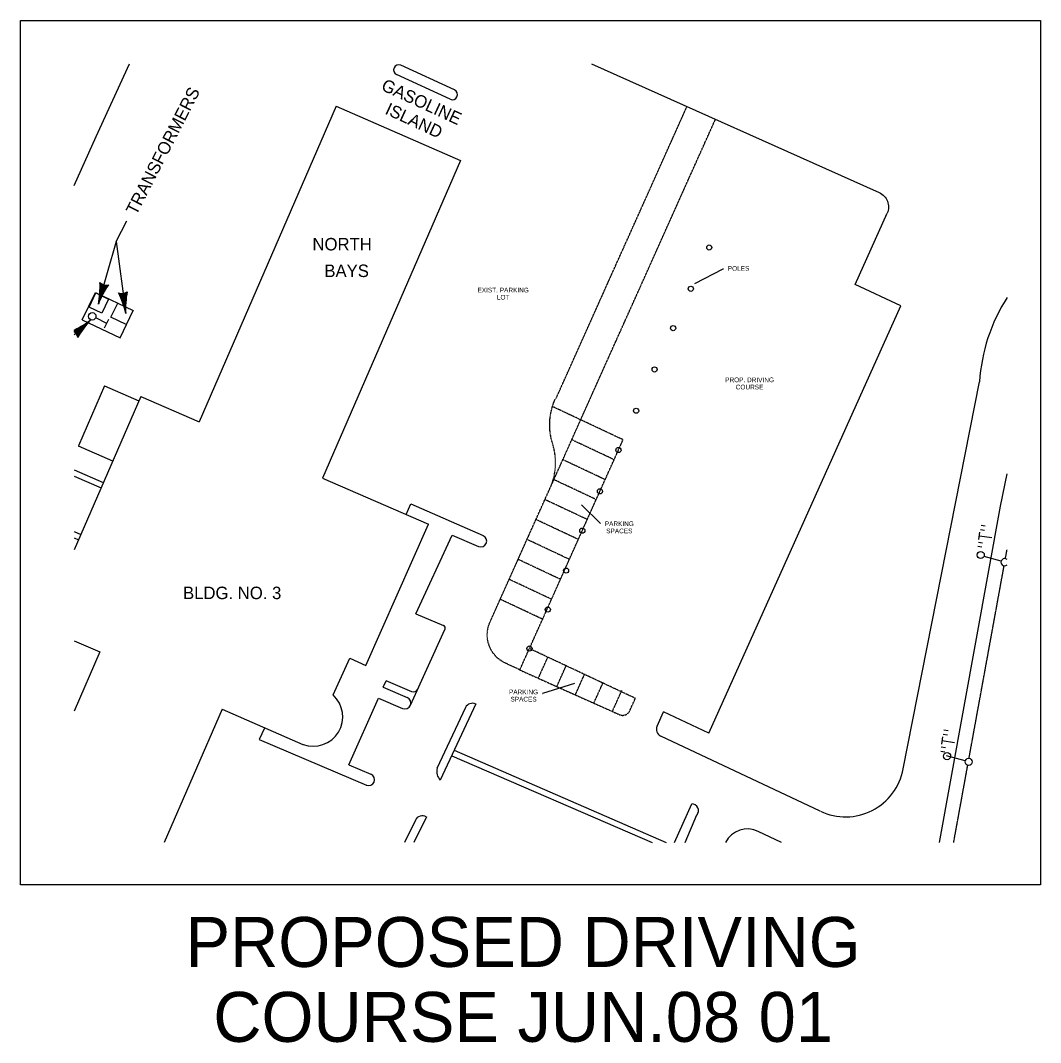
# Model space of a CAD drawing. Header units: inches. Extents: x -46627 to 16189, y -40789 to 47130.
# Drawn here: x 7518 to 15364, y 19985 to 27843 of the extents above; entities that cross this region are included whole.
import ezdxf
from ezdxf.enums import TextEntityAlignment as Align

# ---------------------------------------------------------------- set-up
doc = ezdxf.new("R2010")
doc.units = ezdxf.units.IN
doc.header["$MEASUREMENT"] = 0
doc.linetypes.add('DASHDOT', pattern=[1, 0.5, -0.25, 0, -0.25])
doc.linetypes.add('DASHED', pattern=[0.75, 0.5, -0.25])
for name, color, linetype in [('12', 7, 'CONTINUOUS'), ('18', 7, 'CONTINUOUS'), ('2', 7, 'CONTINUOUS'), ('25', 7, 'CONTINUOUS'), ('26', 7, 'CONTINUOUS'), ('31', 7, 'CONTINUOUS'), ('4', 7, 'CONTINUOUS'), ('6', 7, 'CONTINUOUS')]:
    doc.layers.add(name, color=color, linetype=linetype)
doc.styles.add('ROMANS', font='ROMANS', dxfattribs={"height": 0.2})
doc.styles.add('txt', font='TXT', dxfattribs={"height": 0.2})
doc.dimstyles.new('MSADIM', dxfattribs={"dimtxt": 1.5, "dimasz": 1.5, "dimexe": 0.75, "dimexo": 0.75, "dimgap": 0.75, "dimtad": 0, "dimdec": 3, "dimzin": 2, "dimdsep": 46, "dimtxsty": 'txt', "dimcen": 0.75, "dimse1": 1, "dimse2": 1, "dimadec": 0, "dimazin": 0, "dimtfac": 1, "dimtdec": 3, "dimtofl": 0, "dimtmove": 0, "dimatfit": 3, "dimfxl": 1, "dimtvp": 0.75, "dimtolj": 1, "dimtzin": 2, "dimarcsym": 0})

msp = doc.modelspace()

# ---------------------------------------------------------------- linework, layer by layer
at = {"layer": '12', "color": 62, "linetype": 'Continuous'}
for p, q in [((10822.924, 27238.0134, 0.0024), (10410.6556, 27428.1618, 0.0024)), ((10855.3564, 27309.0414, 0.0024), (10443.088, 27499.191, 0.0024)), ((7993.4332, 25542.6018, 0.0024), (8094.4516, 25752.4278, 0.0024)), ((8094.4516, 25752.4278, 0.0024), (8385.9808, 25613.4954, 0.0024)), ((7993.4332, 25542.6018, 0.0024), (8286.0304, 25403.121, 0.0024)), ((8286.0304, 25403.121, 0.0024), (8385.9808, 25613.4954, 0.0024)), ((7929.8848, 24389.0826, 0.0024), (8154.8728, 24291.4482, 0.0024)), ((7929.8848, 24340.5666, 0.0024), (8137.7908, 24250.3074, 0.0024)), ((7929.8848, 23913.351, 0.0024), (7981.4872, 23890.8066, 0.0024)), ((7929.8848, 23864.829, 0.0024), (7963.3372, 23850.2142, 0.0024))]:
    msp.add_line(p, q, dxfattribs=at)
at = {"layer": '12', "color": 7, "linetype": 'Continuous', "elevation": -0.0108}
msp.add_lwpolyline([(7517.866, 27843.3114), (15363.7996, 27843.3114), (15363.7996, 21197.2146), (7517.866, 21197.2146)], close=True, dxfattribs=at)
at = {"layer": '12', "color": 62, "linetype": 'Continuous'}
for centre, start, end in [((10427.1374, 27463.4052, 0.0024), 65.25988611, 245.25988611), ((10839.3506, 27273.1494, 0.0024), 245.25988611, 65.25988611)]:
    msp.add_arc(centre, 39.3959, start, end, dxfattribs=at)
at = {"layer": '18', "color": 6, "linetype": 'Continuous'}
for p, q in [((8253.7864, 26144.0982, 0.0024), (8334.9232, 26302.0806, 0.0024)), ((8253.7864, 26144.0982, 0.0024), (8116.546, 25661.4894, 0.0024)), ((8253.7864, 26144.0982, 0.0024), (8327.7592, 25589.4378, 0.0024)), ((8148.346, 25773.3138, 0.0024), (8148.2608, 25815.1758, 0.0024)), ((8170.1872, 25807.9614, 0.0024), (8148.346, 25773.3138, 0.0024)), ((8154.4924, 25795.7874, 0.0024), (8154.6664, 25811.8866, 0.0024)), ((8164.3024, 25809.6354, 0.0024), (8154.4924, 25795.7874, 0.0024)), ((8311.84, 25705.5342, 0.0024), (8294.5312, 25742.7522, 0.0024)), ((8308.8688, 25728.6438, 0.0024), (8302.5808, 25742.6658, 0.0024)), ((8317.6408, 25745.7234, 0.0024), (8311.84, 25705.5342, 0.0024)), ((7929.8848, 25425.4074, 0.0024), (8058.376, 25542.9726, 0.0024)), ((8182.0288, 25513.1922, 0.0024), (8096.6332, 25557.0498, 0.0024)), ((8165.0344, 25480.101, 0.0024), (8199.0244, 25546.2834, 0.0024)), ((7935.496, 25445.5506, 0.0024), (7971.646, 25463.4078, 0.0024)), ((7971.646, 25463.4078, 0.0024), (7950.8716, 25428.2106, 0.0024)), ((7939.7368, 25440.675, 0.0024), (7955.374, 25447.4826, 0.0024)), ((7955.374, 25447.4826, 0.0024), (7947.1792, 25434.1542, 0.0024))]:
    msp.add_line(p, q, dxfattribs=at)
at = {"layer": '18', "color": 6, "linetype": 'Continuous', "elevation": 0.0024}
for points in [[(8144.8492, 25592.4594), (8045.2624, 25639.611), (8096.62, 25748.0826), (8196.2068, 25700.931)], [(8383.81, 25613.4954), (8332.1908, 25505.1066), (8214.1936, 25561.6602), (8265.814, 25670.0502)]]:
    msp.add_lwpolyline(points, close=True, dxfattribs=at)
at = {"layer": '18', "color": 6, "linetype": 'Continuous'}
msp.add_circle((8070.2151, 25568.2574, 0.0024), 28.5773, dxfattribs=at)
for centre, radius, start, end in [((8726.354, 25439.8119, 0.0024), 648.2543, 145.14649444, 160.05028611), ((7481.9618, 25791.2241, 0.0024), 648.2543, 348.41070833, 3.3145), ((8177.3461, 25874.6864, 0.0024), 66.626, 223.64250833, 284.81848611), ((8726.354, 25439.8119, 0.0024), 654.4751, 145.70549167, 155.29358056), ((7481.9618, 25791.2241, 0.0024), 654.4751, 353.16741389, 2.75550278), ((8726.354, 25439.8119, 0.0024), 660.6959, 146.12515, 152.34433333), ((7481.9618, 25791.2241, 0.0024), 660.6959, 356.11666111, 2.33584444), ((8298.1287, 25809.5411, 0.0024), 66.626, 247.01855556, 308.19453333), ((7692.9359, 25457.0257, 0.0024), 648.2543, 11.78675556, 26.69054722), ((7692.9359, 25457.0257, 0.0024), 654.4751, 16.54346111, 26.13155), ((7692.9359, 25457.0257, 0.0024), 660.6959, 19.49270833, 25.71189167), ((8974.6168, 25628.1875, 0.0024), 660.6959, 169.50119722, 175.72038056), ((8974.6168, 25628.1875, 0.0024), 654.4751, 169.08153889, 178.66962778), ((8974.6168, 25628.1875, 0.0024), 648.2543, 168.52254167, 183.42633333), ((7655.9059, 26050.7408, 0.0024), 648.2543, 295.00144444, 308.35719444), ((8530.1063, 25097.968, 0.0024), 648.2543, 136.71761667, 151.62140833), ((7655.9059, 26050.7408, 0.0024), 654.4751, 294.74774167, 303.60048889), ((7655.9059, 26050.7408, 0.0024), 660.6959, 294.49931389, 300.65124167), ((8530.1063, 25097.968, 0.0024), 660.6959, 144.42356944, 150.64275278), ((8530.1063, 25097.968, 0.0024), 654.4751, 141.47432222, 151.06241111), ((7894.573, 25392.2855, 0.0024), 66.626, 11.94941667, 57.99453889)]:
    msp.add_arc(centre, radius, start, end, dxfattribs=at)
at = {"layer": '2', "color": 32, "linetype": 'Continuous'}
for centre in [(12815.8492, 26097.6246, 0.0024), (12673.3996, 25780.0542, 0.0024), (12537.8272, 25477.8162, 0.0024), (12395.3788, 25160.247, 0.0024), (12252.9292, 24842.6778, 0.0024), (12117.3568, 24540.4386, 0.0024), (11974.9072, 24222.8682, 0.0024), (11839.3348, 23920.6302, 0.0024), (11714.4124, 23613.3846, 0.0024), (11573.5144, 23313.6498, 0.0024), (11432.6176, 23013.9138, 0.0024)]:
    msp.add_circle(centre, 19.872, dxfattribs=at)
at = {"layer": '25', "color": 32, "linetype": 'DASHED'}
for p, q in [((15093.394, 23704.7298, 0.0024), (15105.8392, 23772.993, 0.0024)), ((14813.5888, 22169.9778, 0.0024), (15083.5084, 23650.5114, 0.0024)), ((14695.6528, 21523.0878, 0.0024), (14803.7176, 22115.8314, 0.0024))]:
    msp.add_line(p, q, dxfattribs=at)
at = {"layer": '25', "color": 32, "linetype": 'Continuous'}
for p, q in [((15060.856, 23686.9734, 0.0024), (14928.934, 23722.5378, 0.0012)), ((14784.0784, 22149.711, 0.006), (14640.3448, 22188.459, 0.0036))]:
    msp.add_line(p, q, dxfattribs=at)
for centre in [(14903.4831, 23733.2147), (14644.4511, 22187.3519, 0.0036), (14810.7267, 22142.5271, 0.006)]:
    msp.add_circle(centre, 27.6, dxfattribs=at)
msp.add_arc((15086.9223, 23677.8995, 0.0024), 27.6, 46.73339965, 313.26659965, dxfattribs=at)
at = {"layer": '31', "color": 6, "linetype": 'Continuous'}
msp.add_line((8311.726, 25744.713, 0.0024), (8308.8688, 25728.6438, 0.0024), dxfattribs=at)
at = {"layer": '4', "color": 230, "linetype": 'Continuous'}
for p, q in [((8101.4968, 26950.7754, 0.0024), (8356.4176, 27509.1726, 0.0024)), ((11910.0184, 27509.1726, 0.0024), (14123.0668, 26520.0354, 0.0024)), ((7929.8848, 26573.883, 0.0024), (8101.4968, 26950.7754, 0.0024)), ((13938.0916, 25814.0658, 0.0024), (14183.59, 26361.3666, 0.0024)), ((14288.0056, 25649.5794, 0.0024), (13938.0916, 25814.0658, 0.0024)), ((12813.484, 22364.8038, 0.0024), (14288.0056, 25649.5794, 0.0024)), ((14306.8108, 22088.7486, 0.0024), (14893.8316, 25064.9814, 0.0024)), ((15056.8456, 24108.453, 0.0024), (15105.8392, 24357.7218, 0.0024)), ((14585.5, 21523.0878, 0.0024), (15056.8456, 24108.453, 0.0024)), ((10939.8364, 22561.6638, 0.0024), (10721.6992, 22092.2718, 0.0024)), ((11019.5524, 22588.173, 0.0024), (10747.0252, 22002.3714, 0.0024)), ((12414.9556, 22418.3658, 0.0024), (12464.5132, 22528.8462, 0.0024)), ((12813.484, 22364.8038, 0.0024), (12464.5132, 22528.8462, 0.0024)), ((13669.9432, 21763.3086, 0.0024), (12444.1756, 22339.509, 0.0024)), ((10834.9156, 22189.263, 0.0024), (12377.2972, 21523.0878, 0.0024)), ((10854.1612, 22231.9902, 0.0024), (12483.7708, 21523.0878, 0.0024)), ((12547.2868, 21523.0878, 0.0024), (12680.8864, 21819.9306, 0.0024)), ((10555.324, 21694.7742, 0.0024), (10471.6996, 21523.0878, 0.0024)), ((10639.858, 21720.159, 0.0024), (10543.7932, 21523.0878, 0.0024)), ((12629.4388, 21523.0878, 0.0024), (12721.3024, 21735.771, 0.0024)), ((13372.0396, 21523.0878, 0.0024), (13192.7464, 21608.3118, 0.0024))]:
    msp.add_line(p, q, dxfattribs=at)
at = {"layer": '4', "color": 230, "linetype": 'DASHDOT'}
for p, q in [((11637.2236, 24936.0702, 0.0024), (12644.2192, 27181.017, 0.0024)), ((11129.5804, 23217.9522, 0.0024), (12863.3296, 27083.0838, 0.0024)), ((11826.8716, 24772.4574, 0.0024), (11609.638, 24874.5726, 0.0024)), ((12152.7232, 24619.2834, 0.0024), (11826.8716, 24772.4574, 0.0024)), ((11358.9376, 22849.6542, 0.0024), (12152.7232, 24619.2834, 0.0024)), ((12083.9548, 24465.9738, 0.0024), (11758.102, 24619.1478, 0.0024)), ((12015.1864, 24312.6642, 0.0024), (11689.3348, 24465.8394, 0.0024)), ((11946.418, 24159.3546, 0.0024), (11620.5652, 24312.5298, 0.0024)), ((11877.6484, 24006.045, 0.0024), (11551.7968, 24159.219, 0.0024)), ((11808.88, 23852.7354, 0.0024), (11483.0272, 24005.9094, 0.0024)), ((11740.1116, 23699.427, 0.0024), (11414.2588, 23852.601, 0.0024)), ((11671.3432, 23546.1174, 0.0024), (11345.4904, 23699.2914, 0.0024)), ((11602.5748, 23392.8078, 0.0024), (11276.722, 23545.9818, 0.0024)), ((11537.7796, 23237.6298, 0.0024), (11207.9536, 23392.6722, 0.0024)), ((12247.3144, 22630.947, 0.0024), (11432.6176, 23013.9138, 0.0024)), ((11501.2744, 22785.8082, 0.0024), (11573.8204, 22947.5382, 0.0024)), ((11358.9376, 22849.6542, 0.0024), (11246.4592, 22902.5274, 0.0024)), ((11643.6112, 22721.961, 0.0024), (11716.1572, 22883.691, 0.0024)), ((11358.9376, 22849.6542, 0.0024), (12125.434, 22505.8338, 0.0024)), ((11785.948, 22658.1138, 0.0024), (11858.494, 22819.8438, 0.0024)), ((11928.2836, 22594.2678, 0.0024), (12000.8296, 22755.9978, 0.0024)), ((12070.6204, 22530.4206, 0.0024), (12143.1664, 22692.1506, 0.0024)), ((12204.7348, 22536.0222, 0.0024), (12247.3144, 22630.947, 0.0024))]:
    msp.add_line(p, q, dxfattribs=at)
at = {"layer": '4', "color": 230, "linetype": 'Continuous', "extrusion": (0, 0, -1)}
msp.add_arc((-14074.1008, 26410.4799, -0.0024), 120, 114.08259412, 204.1591969, dxfattribs=at)
at = {"layer": '4', "color": 230, "linetype": 'Continuous'}
for centre, radius, start, end in [((16267.1333, 24974.3622, 0.0024), 1376.1781, 147.54941944, 176.22670278), ((10994.5455, 22530.7338, 0.0024), 62.3719, 65.93700556, 150.390525), ((12469.7007, 22393.8094, 0.0024), 60, 155.84083743, 244.82302076), ((10815.4262, 22069.7524, 0.0024), 96.2819, 166.21203333, 224.77236111), ((13862.6947, 22171.7182, 0.0024), 451.8, 244.81239444, 349.41796667), ((12679.6877, 21767.664, 0.0024), 52.7094, 322.32341111, 88.75014722), ((10609.1854, 21669.3215, 0.0024), 59.3504, 59.24160556, 155.17688611), ((13111.0814, 21437.0375, 0.0024), 190.2, 64.49718611, 153.10093056)]:
    msp.add_arc(centre, radius, start, end, dxfattribs=at)
at = {"layer": '4', "color": 230, "linetype": 'DASHDOT', "extrusion": (-0.000206233, -4.12244e-05, -1)}
msp.add_arc((-12069.9949, 24734.1498, -3.3965), 481.2976, 342.60418838, 25.01256615, dxfattribs=at)
at = {"layer": '4', "color": 230, "linetype": 'DASHDOT', "extrusion": (0.000206233, 4.12246e-05, 1)}
msp.add_arc((11139.6894, 24442.6844, 3.3965), 493.5975, 340.41410606, 17.39581161, dxfattribs=at)
at = {"layer": '4', "color": 230, "linetype": 'DASHDOT', "extrusion": (0, 0, -1)}
msp.add_arc((-11348.5589, 23119.7265, -0.0024), 240, 295.17704864, 24.15916808, dxfattribs=at)
at = {"layer": '4', "color": 230, "linetype": 'DASHDOT'}
msp.add_arc((12149.9898, 22560.5783, 0.0024), 60, 245.84082569, 335.84078958, dxfattribs=at)
at = {"layer": '6', "color": 7, "linetype": 'Continuous'}
for p, q in [((9946.6864, 27183.5214, 0.0024), (8891.4016, 24756.3114, 0.0024)), ((9946.6864, 27183.5214, 0.0024), (10903.7104, 26767.5378, 0.0024)), ((10903.7104, 26767.5378, 0.0024), (9840.9748, 24325.287, 0.0024)), ((8164.282, 25033.6446, 0.0024), (7963.2688, 24571.4646, 0.0024)), ((8164.282, 25033.6446, 0.0024), (8428.3372, 24918.6714, 0.0024)), ((8442.6952, 24951.6834, 0.0024), (7929.8848, 23772.6054, 0.0024)), ((8442.6952, 24951.6834, 0.0024), (8891.4016, 24756.3114, 0.0024)), ((7963.0792, 24571.5474, 0.0024), (8227.1344, 24456.5742, 0.0024)), ((9840.9748, 24325.287, 0.0024), (10656.6544, 23969.7714, 0.0024)), ((10483.5832, 24045.1686, 0.0024), (10520.9488, 24125.8038, 0.0024)), ((10520.9488, 24125.8038, 0.0024), (11077.006, 23882.043, 0.0024)), ((10174.24, 22883.3622, 0.0024), (10656.6544, 23969.7714, 0.0024)), ((10558.5256, 23282.2614, 0.0024), (10837.6888, 23886.2394, 0.0024)), ((10837.6888, 23886.2394, 0.0024), (11041.2268, 23799.243, 0.0024)), ((10558.5256, 23282.2614, 0.0024), (10771.1512, 23191.947, 0.0024)), ((10517.116, 22579.1118, 0.0024), (10783.1512, 23160.153, 0.0024)), ((7929.8848, 23074.4622, 0.0024), (8127.9148, 22988.6622, 0.0024)), ((8127.9148, 22988.6622, 0.0024), (7929.8848, 22533.183, 0.0024)), ((9923.3116, 22657.4454, 0.0024), (10052.4928, 22940.493, 0.0024)), ((10052.4928, 22940.493, 0.0024), (10174.24, 22883.3622, 0.0024)), ((10307.146, 22716.6258, 0.0024), (10330.2304, 22766.8254, 0.0024)), ((10307.146, 22716.6258, 0.0024), (10493.0572, 22637.3346, 0.0024)), ((10329.1624, 22767.3738, 0.0024), (10526.296, 22683.6666, 0.0024)), ((10043.1004, 22121.073, 0.0024), (10270.8184, 22632.759, 0.0024)), ((10270.8184, 22632.759, 0.0024), (10456.7296, 22553.4666, 0.0024)), ((9068.254, 22547.5398, 0.0024), (8622.6544, 21523.0878, 0.0024)), ((9068.254, 22547.5398, 0.0024), (9691.0996, 22276.2222, 0.0024)), ((9395.674, 22402.317, 0.0024), (9355.0192, 22315.2762, 0.0024)), ((9355.0192, 22315.2762, 0.0024), (10178.2588, 21963.9726, 0.0024)), ((10043.1004, 22121.073, 0.0024), (10213.5184, 22048.389, 0.0024))]:
    msp.add_line(p, q, dxfattribs=at)
for centre, radius, start, end in [((11059.2918, 23840.4717, 0.0024), 44.797, 246.81751111, 66.34018056), ((10761.5958, 23169.3901, 0.0024), 24, 335.35778889, 66.89888611), ((9769.4575, 22489.7223, 0.0024), 227.1268, 249.97745, 47.56211111), ((10474.6988, 22595.6321, 0.0024), 45.5953, 246.93935556, 66.84203333), ((10540.6959, 22716.6125, 0.0024), 36, 246.886825, 335.356325), ((10195.902, 22005.766, 0.0024), 45.5953, 246.93935556, 66.84203333)]:
    msp.add_arc(centre, radius, start, end, dxfattribs=at)

# ---------------------------------------------------------------- texts
at = {"layer": '12', "color": 62, "linetype": 'Continuous', "style": 'txt'}
for s, height, rotation, width, p in [('GASOLINE', 96.1068, 335.23922615, 0.998876, (10285.6588, 27311.481, 0.0024)), ('ISLAND', 95.3004, 335.14916223, 1.007014, (10315.1344, 27128.067, 0.0024))]:
    msp.add_text(s, height=height, rotation=rotation, dxfattribs=dict(at, width=width)).set_placement(p)
at = {"layer": '12', "color": 7, "linetype": 'Continuous', "style": 'txt'}
msp.add_text('POLES', height=36, dxfattribs=at).set_placement((12958.4668, 25937.0214, -0.0108), align=Align.MIDDLE_LEFT)
for s, p in [('EXIST. PARKING', (11230.5844, 25770.2778, -0.0108)), ('LOT', (11230.5844, 25715.0778, -0.0108)), ('PROP. DRIVING', (13125.898, 25080.0234, -0.0108)), ('COURSE', (13125.898, 25024.8234, -0.0108)), ('PARKING', (12123.9736, 23973.5658, -0.0108)), ('SPACES', (12123.9736, 23918.3658, -0.0108)), ('PARKING', (11387.2792, 22680.177, -0.0108)), ('SPACES', (11387.2792, 22624.977, -0.0108))]:
    msp.add_text(s, height=36, dxfattribs=at).set_placement(p, align=Align.MIDDLE)
at = {"layer": '18', "color": 6, "linetype": 'Continuous', "style": 'txt', "width": 1.000237}
msp.add_text('TRANSFORMERS', height=96, rotation=62.81582059, dxfattribs=at).set_placement((8612.8879, 26841.1988, 0.0024), align=Align.MIDDLE)
at = {"layer": '26', "color": 3, "linetype": 'Continuous', "style": 'ROMANS'}
for p in [(14878.6532, 23783.9062, 0.0024), (14593.0868, 22209.3586, 0.0024)]:
    msp.add_text('"T"', height=96, rotation=81.35764631, dxfattribs=at).set_placement(p, align=Align.TOP_LEFT)
at = {"layer": '4', "color": 1, "linetype": 'Continuous', "style": 'txt'}
for s, p in [('PROPOSED DRIVING', (11384.0548, 20758.4082, -0.0084)), ('COURSE JUN.08 01', (11384.0548, 20182.4082, -0.0084))]:
    msp.add_text(s, height=384, dxfattribs=at).set_placement(p, align=Align.MIDDLE)
at = {"layer": '6', "color": 7, "linetype": 'Continuous', "style": 'txt'}
for s, p in [('NORTH', (9763.8796, 26075.145, 0.0024)), ('BAYS', (9855.4096, 25870.4586, 0.0024))]:
    msp.add_text(s, height=96, dxfattribs=at).set_placement(p)
msp.add_text('BLDG. NO. 3', height=96, dxfattribs=at).set_placement((9146.386, 23393.9862, 0.0024), align=Align.CENTER)

# ---------------------------------------------------------------- leaders
at = {"layer": '12', "color": 7, "linetype": 'Continuous', "annotation_type": 0, "has_hookline": 1, "hookline_direction": 0}
for points in [[(12703.5292, 25820.8494, -0.0108), (12922.858, 25932.9366, -0.0108), (12924.358, 25932.9366, -0.0108)], [(11832.6448, 24120.2034, -0.0108), (11978.4832, 23976.1218, -0.0108), (11979.9832, 23976.1218, -0.0108)], [(11779.0672, 22744.3878, -0.0108), (11533.1188, 22667.3202, -0.0108), (11534.6188, 22667.3202, -0.0108)]]:
    msp.add_leader(points, dimstyle='MSADIM', dxfattribs=at)

doc.saveas('drawing.dxf')
